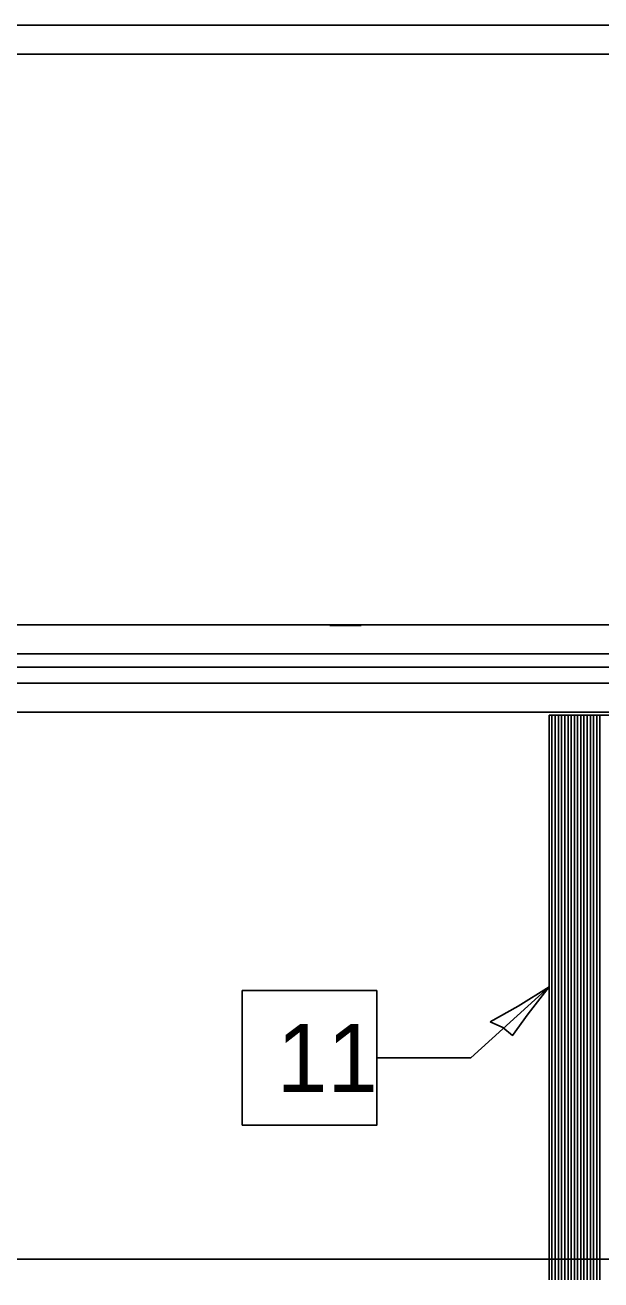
# Model space of a CAD drawing. Extents: x 100068 to 100255, y 99000 to 99022.
# Drawn here: x 100227.232 to 100228.249, y 99016.421 to 99018.635 of the extents above; entities that cross this region are included whole.
import ezdxf

# ---------------------------------------------------------------- set-up
doc = ezdxf.new("R2010")
doc.units = 0
doc.layers.add('Design_PR_PMK Solid Line', color=7, linetype='Continuous')
doc.layers.add('Design_PR_Roadway Notes', color=7, linetype='Continuous')

msp = doc.modelspace()

# ---------------------------------------------------------------- linework, layer by layer
at = {"layer": 'Design_PR_PMK Solid Line'}
for p, q in [((100223.755, 99018.6351), (100229.5933, 99018.6351)), ((100223.755, 99018.5839), (100229.5848, 99018.5839)), ((100227.7701, 99017.5759), (100227.8252, 99017.5759)), ((100224.1794, 99017.5025), (100229.7248, 99017.5025)), ((100228.3176, 99017.4177), (100228.1574, 99017.4177)), ((100228.1574, 99017.4177), (100228.1574, 99016.4212)), ((100228.1621, 99017.4177), (100228.1621, 99016.4212)), ((100228.1679, 99017.4177), (100228.1679, 99016.4212)), ((100228.1734, 99017.4177), (100228.1734, 99016.4212)), ((100228.1791, 99017.4177), (100228.1791, 99016.4212)), ((100228.1848, 99017.4177), (100228.1848, 99016.4212)), ((100228.1904, 99017.4177), (100228.1904, 99016.4212)), ((100228.196, 99017.4177), (100228.196, 99016.4212)), ((100228.2017, 99017.4177), (100228.2017, 99016.4212)), ((100228.2073, 99017.4177), (100228.2073, 99016.4212)), ((100228.213, 99017.4177), (100228.213, 99016.4212)), ((100228.2186, 99017.4177), (100228.2186, 99016.4212)), ((100228.2242, 99017.4177), (100228.2242, 99016.4212)), ((100228.2299, 99017.4177), (100228.2299, 99016.4212)), ((100228.2356, 99017.4177), (100228.2356, 99016.4212)), ((100228.2412, 99017.4177), (100228.2412, 99016.4212)), ((100228.2468, 99017.4177), (100228.2468, 99016.4212)), ((100223.755, 99016.4576), (100228.8041, 99016.4576))]:
    msp.add_line(p, q, dxfattribs=at)
for points in [[(100224.1331, 99017.5256), (100229.138, 99017.5256), (100229.138, 99017.5768), (100224.1331, 99017.5768)], [(100224.1331, 99017.4231), (100229.1034, 99017.4231), (100229.1255, 99017.4743), (100224.1331, 99017.4743)]]:
    msp.add_lwpolyline(points, close=True, dxfattribs=at)
at = {"layer": 'Design_PR_Roadway Notes'}
for p in [(100228.1574, 99016.9382), (100227.8527, 99016.8128)]:
    msp.add_line(p, (100228.0191, 99016.8128), dxfattribs=at)
for points in [[(100228.0527, 99016.8768), (100228.0752, 99016.8664), (100228.0927, 99016.8527), (100228.1203, 99016.8907), (100228.1574, 99016.9382), (100228.1027, 99016.9041)], [(100227.6153, 99016.694), (100227.6153, 99016.9316), (100227.8527, 99016.9316), (100227.8527, 99016.694)]]:
    msp.add_lwpolyline(points, close=True, dxfattribs=at)

# ---------------------------------------------------------------- texts
msp.add_text('11', height=0.12, dxfattribs=at).set_placement((100227.6763, 99016.7528))

doc.saveas('drawing.dxf')
